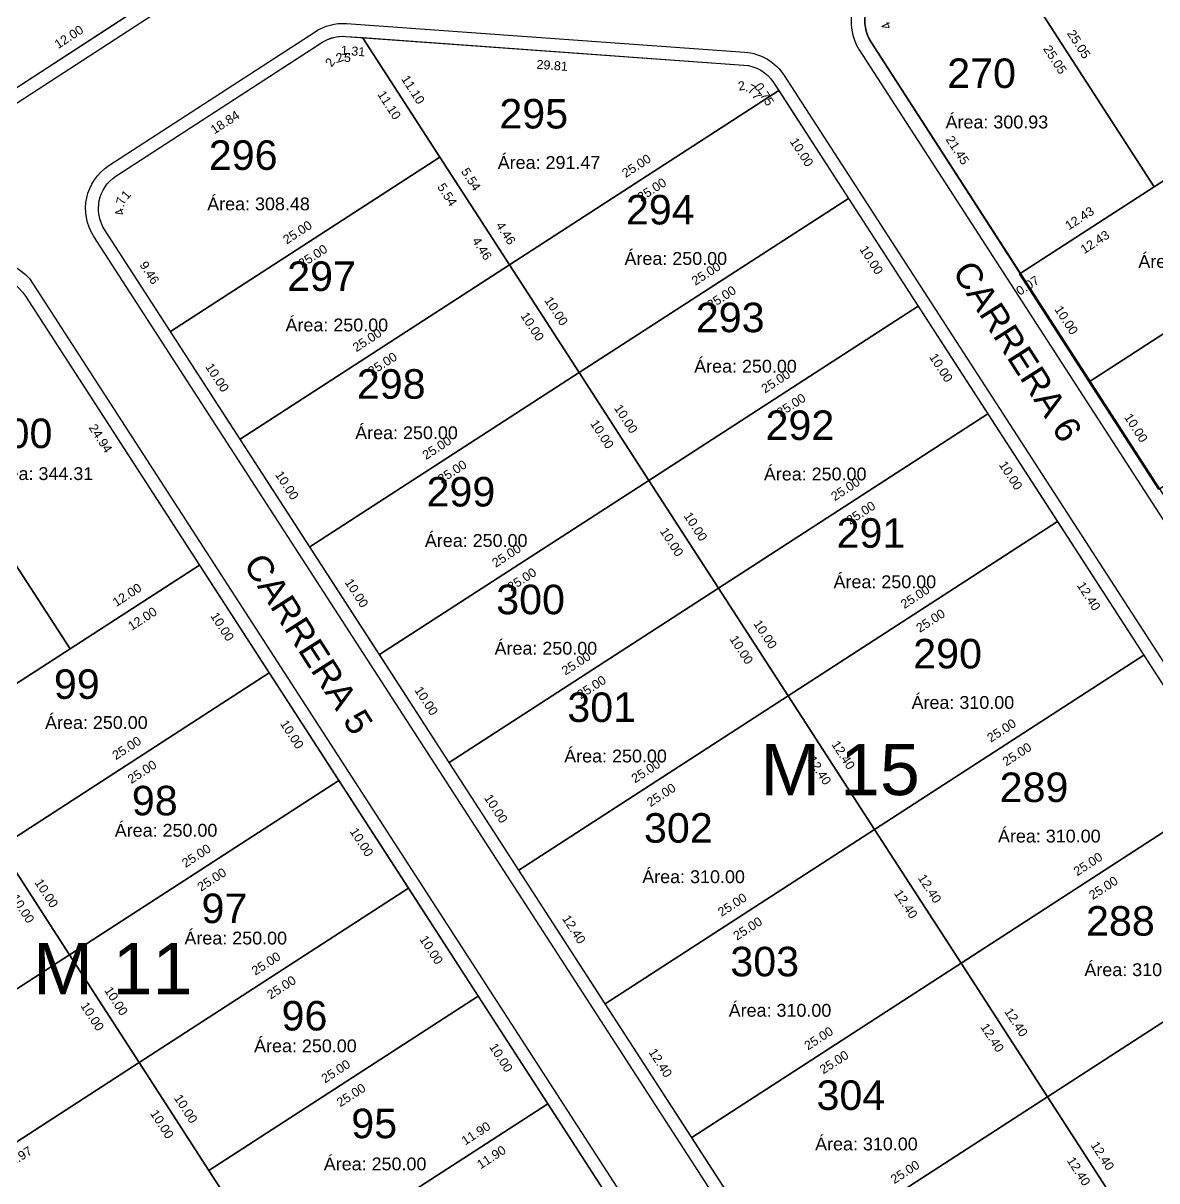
# Model space of a CAD drawing. Header units: metres. Extents: x 859577 to 860336, y 1645916 to 1646650.
# Drawn here: x 860038.9 to 860127.2, y 1646266.4 to 1646356.6 of the extents above; entities that cross this region are included whole.
import ezdxf

# ---------------------------------------------------------------- set-up
doc = ezdxf.new("R2010")
doc.units = ezdxf.units.M
for name, color, linetype in [('A-CALZADA', 252, 'Continuous'), ('A-MZ_6', 2, 'Continuous'), ('A-NUMERO LOTE', 251, 'Continuous'), ('C-PROP', 7, 'Continuous'), ('C-PROP-LINE', 230, 'Continuous'), ('C-PROP-LINE-TEXT', 7, 'Continuous')]:
    doc.layers.add(name, color=color, linetype=linetype)
doc.layers.add('A-VIA', color=30, linetype='Continuous', lineweight=30)
doc.styles.add('ARIAL', font='arial.ttf')
doc.styles.get("Standard").update_dxf_attribs({"font": 'arial.ttf'})

msp = doc.modelspace()

# ---------------------------------------------------------------- linework, layer by layer
at = {"layer": 'A-CALZADA'}
for points in [[(860054.89497, 1646369.16589), (860052.67969, 1646360.93815, -0.18503784), (860050.99565, 1646358.62332), (859947.01706, 1646291.10533, -0.57547239), (859940.84536, 1646294.22842), (859940.08955, 1646307.25539, 0.10133147), (859939.05841, 1646311.13268), (859932.15143, 1646325.00716), (859929.99283, 1646340.49523, -0.29117439), (859931.77613, 1646344.40216), (860032.30256, 1646409.67851, -0.43464595), (860037.97845, 1646408.26477), (860052.53215, 1646382.04112, -0.07700658), (860052.95554, 1646380.89179), (860054.95339, 1646370.99754, -0.1160797)], [(860054.89497, 1646369.16589), (860052.67969, 1646360.93815, -0.18503784), (860050.99565, 1646358.62332), (859947.01706, 1646291.10533, -0.57547239), (859940.84536, 1646294.22842), (859940.08955, 1646307.25539, 0.10133147), (859939.05841, 1646311.13268), (859932.15143, 1646325.00716), (859929.99283, 1646340.49523, -0.29117439), (859931.77613, 1646344.40216), (860032.30256, 1646409.67851, -0.43464595), (860037.97845, 1646408.26477), (860052.53215, 1646382.04112, -0.07700658), (860052.95554, 1646380.89179), (860054.95339, 1646370.99754, -0.1160797)], [(860104.03513, 1646354.56972), (860159.84166, 1646268.29782, 0.50443868), (860166.26306, 1646267.89763), (860195.86788, 1646303.14191, 0.32939948), (860196.16361, 1646307.88721), (860144.61347, 1646387.57913, 0.36825428), (860139.64306, 1646389.06745), (860130.06253, 1646384.84926, 0.10945774), (860128.66702, 1646383.82578), (860111.50421, 1646364.25555, -0.09152004), (860108.36989, 1646361.78097), (860105.52611, 1646360.27952, 0.44034599)], [(860104.03513, 1646354.56972), (860159.84166, 1646268.29782, 0.50443868), (860166.26306, 1646267.89763), (860195.86788, 1646303.14191, 0.32939948), (860196.16361, 1646307.88721), (860144.61347, 1646387.57913, 0.36825428), (860139.64306, 1646389.06745), (860130.06253, 1646384.84926, 0.10945774), (860128.66702, 1646383.82578), (860111.50421, 1646364.25555, -0.09152004), (860108.36989, 1646361.78097), (860105.52611, 1646360.27952, 0.44034599)], [(860098.18941, 1646352.55978), (860157.13909, 1646261.42884, -0.32939948), (860156.84335, 1646256.68354), (860132.46076, 1646227.65627, -0.50443868), (860116.40724, 1646228.65675), (860044.36933, 1646340.02092, -0.41370271), (860045.5495, 1646345.54825), (860061.60912, 1646355.97649, -0.16337326), (860064.0747, 1646356.61139), (860095.11801, 1646354.37691, -0.23540171)], [(860098.18941, 1646352.55978), (860157.13909, 1646261.42884, -0.32939948), (860156.84335, 1646256.68354), (860132.46076, 1646227.65627, -0.50443868), (860116.40724, 1646228.65675), (860044.36933, 1646340.02092, -0.41370271), (860045.5495, 1646345.54825), (860061.60912, 1646355.97649, -0.16337326), (860064.0747, 1646356.61139), (860095.11801, 1646354.37691, -0.23540171)]]:
    msp.add_lwpolyline(points, format="xyb", close=True, dxfattribs=at)
msp.add_lwpolyline([(860033.80874, 1646337.92254, -0.32419139), (860039.34561, 1646336.74024), (860099.48969, 1646243.76285, -0.50440625), (860096.29463, 1646238.18697), (860090.72301, 1646238.89985, 0.05179644), (860087.62442, 1646238.97347), (860071.58855, 1646237.69198), (860058.55647, 1646236.0489, -0.1847864), (860055.08522, 1646236.8985), (860046.62576, 1646242.75429), (860038.37451, 1646251.60084), (860033.42751, 1646257.4215, 0.16129735), (860025.369, 1646262.32369, -0.19490008), (860023.5243, 1646263.61753), (859994.88628, 1646307.88934, -0.41370271), (859996.06644, 1646313.41667), (860033.80874, 1646337.92254)], format="xyb", dxfattribs=at)
msp.add_lwpolyline([(860033.80874, 1646337.92254, -0.32419139), (860039.34561, 1646336.74024), (860099.48969, 1646243.76285, -0.50440625), (860096.29463, 1646238.18697), (860090.72301, 1646238.89985, 0.05179644), (860087.62442, 1646238.97347), (860071.58855, 1646237.69198), (860058.55647, 1646236.0489, -0.1847864), (860055.08522, 1646236.8985), (860046.62576, 1646242.75429), (860038.37451, 1646251.60084), (860033.42751, 1646257.4215, 0.16129735), (860025.369, 1646262.32369, -0.19490008), (860023.5243, 1646263.61753), (859994.88628, 1646307.88934, -0.41370271), (859996.06644, 1646313.41667), (860033.80874, 1646337.92254)], format="xyb", dxfattribs=at)
at = {"layer": 'A-MZ_6'}
for points in [[(860053.92936, 1646369.42588), (860051.71408, 1646361.19814, -0.18503784), (860050.45105, 1646359.46202), (859946.47245, 1646291.94402, -0.57547239), (859941.84368, 1646294.28634), (859941.08787, 1646307.31331, 0.10133147), (859939.95361, 1646311.57833), (859933.11934, 1646325.30677), (859930.98325, 1646340.63326, -0.29117439), (859932.32073, 1646343.56346), (860032.84717, 1646408.83981, -0.43464595), (860037.10408, 1646407.77951), (860051.65778, 1646381.55586, -0.07700658), (860051.97532, 1646380.69386), (860053.97317, 1646370.79961, -0.1160797)], [(860053.92936, 1646369.42588), (860051.71408, 1646361.19814, -0.18503784), (860050.45105, 1646359.46202), (859946.47245, 1646291.94402, -0.57547239), (859941.84368, 1646294.28634), (859941.08787, 1646307.31331, 0.10133147), (859939.95361, 1646311.57833), (859933.11934, 1646325.30677), (859930.98325, 1646340.63326, -0.29117439), (859932.32073, 1646343.56346), (860032.84717, 1646408.83981, -0.43464595), (860037.10408, 1646407.77951), (860051.65778, 1646381.55586, -0.07700658), (860051.97532, 1646380.69386), (860053.97317, 1646370.79961, -0.1160797)], [(860097.34976, 1646352.01664), (860156.29945, 1646260.8857, -0.32939948), (860156.07764, 1646257.32673), (860131.69505, 1646228.29945, -0.50443868), (860117.24688, 1646229.19989), (860045.20897, 1646340.56406, -0.41370271), (860046.0941, 1646344.70956), (860062.15372, 1646355.13779, -0.16337326), (860064.00291, 1646355.61397), (860095.04622, 1646353.37949, -0.23540171)], [(860097.34976, 1646352.01664), (860156.29945, 1646260.8857, -0.32939948), (860156.07764, 1646257.32673), (860131.69505, 1646228.29945, -0.50443868), (860117.24688, 1646229.19989), (860045.20897, 1646340.56406, -0.41370271), (860046.0941, 1646344.70956), (860062.15372, 1646355.13779, -0.16337326), (860064.00291, 1646355.61397), (860095.04622, 1646353.37949, -0.23540171)], [(860095.29184, 1646239.32343), (860090.84993, 1646239.89176, 0.05179644), (860087.54476, 1646239.97029), (860071.48613, 1646238.68698), (860058.43138, 1646237.04105, -0.1847864), (860055.65438, 1646237.72072), (860047.28353, 1646243.51518), (860042.55341, 1646248.36049), (860034.12484, 1646258.01266, 0.16463825), (860025.92913, 1646263.21693, -0.18930923), (860024.14731, 1646264.49555), (859995.72592, 1646308.43248, -0.41370271), (859996.61105, 1646312.57798), (860033.5122, 1646336.53956, -0.4147246), (860039.04918, 1646335.35734), (860098.19151, 1646243.92858, -0.6382288)], [(860095.29184, 1646239.32343), (860090.84993, 1646239.89176, 0.05179644), (860087.54476, 1646239.97029), (860071.48613, 1646238.68698), (860058.43138, 1646237.04105, -0.1847864), (860055.65438, 1646237.72072), (860047.28353, 1646243.51518), (860042.55341, 1646248.36049), (860034.12484, 1646258.01266, 0.16463825), (860025.92913, 1646263.21693, -0.18930923), (860024.14731, 1646264.49555), (859995.72592, 1646308.43248, -0.41370271), (859996.61105, 1646312.57798), (860033.5122, 1646336.53956, -0.4147246), (860039.04918, 1646335.35734), (860098.19151, 1646243.92858, -0.6382288)]]:
    msp.add_lwpolyline(points, format="xyb", close=True, dxfattribs=at)
msp.add_lwpolyline([(860106.06896, 1646359.43531, 0.44009748), (860104.94937, 1646355.15506), (860160.6813, 1646268.84096, 0.50443868), (860165.49736, 1646268.54082), (860195.10217, 1646303.7851, 0.32939948), (860195.32397, 1646307.34407), (860143.77383, 1646387.03599, 0.36825428), (860140.04602, 1646388.15223), (860129.85713, 1646383.66619), (860112.25605, 1646363.5962, -0.09152004), (860108.83678, 1646360.89666), (860106.06896, 1646359.43531)], format="xyb", dxfattribs=at)
msp.add_lwpolyline([(860106.06896, 1646359.43531, 0.44009748), (860104.94937, 1646355.15506), (860160.6813, 1646268.84096, 0.50443868), (860165.49736, 1646268.54082), (860195.10217, 1646303.7851, 0.32939948), (860195.32397, 1646307.34407), (860143.77383, 1646387.03599, 0.36825428), (860140.04602, 1646388.15223), (860129.85713, 1646383.66619), (860112.25605, 1646363.5962, -0.09152004), (860108.83678, 1646360.89666), (860106.06896, 1646359.43531)], format="xyb", dxfattribs=at)
at = {"layer": 'A-VIA'}
for points in [[(860054.89497, 1646369.16589), (860052.67969, 1646360.93815, -0.18503784), (860050.99565, 1646358.62332), (859947.01706, 1646291.10533, -0.57547239), (859940.84536, 1646294.22842), (859940.08955, 1646307.25539, 0.10133147), (859939.05841, 1646311.13268), (859932.15143, 1646325.00716), (859929.99283, 1646340.49523, -0.29117439), (859931.77613, 1646344.40216), (860032.30256, 1646409.67851, -0.43464595), (860037.97845, 1646408.26477), (860052.53215, 1646382.04112, -0.07700658), (860052.95554, 1646380.89179), (860054.95339, 1646370.99754, -0.1160797)], [(860054.89497, 1646369.16589), (860052.67969, 1646360.93815, -0.18503784), (860050.99565, 1646358.62332), (859947.01706, 1646291.10533, -0.57547239), (859940.84536, 1646294.22842), (859940.08955, 1646307.25539, 0.10133147), (859939.05841, 1646311.13268), (859932.15143, 1646325.00716), (859929.99283, 1646340.49523, -0.29117439), (859931.77613, 1646344.40216), (860032.30256, 1646409.67851, -0.43464595), (860037.97845, 1646408.26477), (860052.53215, 1646382.04112, -0.07700658), (860052.95554, 1646380.89179), (860054.95339, 1646370.99754, -0.1160797)], [(860104.03513, 1646354.56972), (860159.84166, 1646268.29782, 0.50443868), (860166.26306, 1646267.89763), (860195.86788, 1646303.14191, 0.32939948), (860196.16361, 1646307.88721), (860144.61347, 1646387.57913, 0.36825428), (860139.64306, 1646389.06745), (860130.06253, 1646384.84926, 0.10945774), (860128.66702, 1646383.82578), (860111.50421, 1646364.25555, -0.09152004), (860108.36989, 1646361.78097), (860105.52611, 1646360.27952, 0.44034599)], [(860104.03513, 1646354.56972), (860159.84166, 1646268.29782, 0.50443868), (860166.26306, 1646267.89763), (860195.86788, 1646303.14191, 0.32939948), (860196.16361, 1646307.88721), (860144.61347, 1646387.57913, 0.36825428), (860139.64306, 1646389.06745), (860130.06253, 1646384.84926, 0.10945774), (860128.66702, 1646383.82578), (860111.50421, 1646364.25555, -0.09152004), (860108.36989, 1646361.78097), (860105.52611, 1646360.27952, 0.44034599)], [(860098.18941, 1646352.55978), (860157.13909, 1646261.42884, -0.32939948), (860156.84335, 1646256.68354), (860132.46076, 1646227.65627, -0.50443868), (860116.40724, 1646228.65675), (860044.36933, 1646340.02092, -0.41370271), (860045.5495, 1646345.54825), (860061.60912, 1646355.97649, -0.16337326), (860064.0747, 1646356.61139), (860095.11801, 1646354.37691, -0.23540171)], [(860098.18941, 1646352.55978), (860157.13909, 1646261.42884, -0.32939948), (860156.84335, 1646256.68354), (860132.46076, 1646227.65627, -0.50443868), (860116.40724, 1646228.65675), (860044.36933, 1646340.02092, -0.41370271), (860045.5495, 1646345.54825), (860061.60912, 1646355.97649, -0.16337326), (860064.0747, 1646356.61139), (860095.11801, 1646354.37691, -0.23540171)]]:
    msp.add_lwpolyline(points, format="xyb", close=True, dxfattribs=at)
msp.add_lwpolyline([(860033.80874, 1646337.92254, -0.32419139), (860039.34561, 1646336.74024), (860099.48969, 1646243.76285, -0.50440625), (860096.29463, 1646238.18697), (860090.72301, 1646238.89985, 0.05179644), (860087.62442, 1646238.97347), (860071.58855, 1646237.69198), (860058.55647, 1646236.0489, -0.1847864), (860055.08522, 1646236.8985), (860046.62576, 1646242.75429), (860038.37451, 1646251.60084), (860033.42751, 1646257.4215, 0.16129735), (860025.369, 1646262.32369, -0.19490008), (860023.5243, 1646263.61753), (859994.88628, 1646307.88934, -0.41370271), (859996.06644, 1646313.41667), (860033.80874, 1646337.92254)], format="xyb", dxfattribs=at)
msp.add_lwpolyline([(860033.80874, 1646337.92254, -0.32419139), (860039.34561, 1646336.74024), (860099.48969, 1646243.76285, -0.50440625), (860096.29463, 1646238.18697), (860090.72301, 1646238.89985, 0.05179644), (860087.62442, 1646238.97347), (860071.58855, 1646237.69198), (860058.55647, 1646236.0489, -0.1847864), (860055.08522, 1646236.8985), (860046.62576, 1646242.75429), (860038.37451, 1646251.60084), (860033.42751, 1646257.4215, 0.16129735), (860025.369, 1646262.32369, -0.19490008), (860023.5243, 1646263.61753), (859994.88628, 1646307.88934, -0.41370271), (859996.06644, 1646313.41667), (860033.80874, 1646337.92254)], format="xyb", dxfattribs=at)
at = {"layer": 'C-PROP-LINE', "color": 2, "lineweight": 30}
for points in [[(860048.06043, 1646357.90968), (860037.99609, 1646351.37445), (860024.38104, 1646372.34181), (860029.4132, 1646375.60942), (860034.44537, 1646378.87704)], [(860048.06043, 1646357.90968), (860037.99609, 1646351.37445), (860024.38104, 1646372.34181), (860029.4132, 1646375.60942), (860034.44537, 1646378.87704)], [(860113.41765, 1646364.92074), (860121.98535, 1646374.69023), (860137.51732, 1646350.6792), (860127.02178, 1646343.88997)], [(860113.41765, 1646364.92074), (860121.98535, 1646374.69023), (860137.51732, 1646350.6792), (860127.02178, 1646343.88997)], [(860076.76726, 1646337.80656), (860097.75834, 1646351.38502), (860103.18972, 1646342.98859), (860082.19864, 1646329.41013)], [(860076.76726, 1646337.80656), (860097.75834, 1646351.38502), (860103.18972, 1646342.98859), (860082.19864, 1646329.41013)], [(860142.9487, 1646342.28277), (860121.95762, 1646328.70431), (860116.52623, 1646337.10075), (860116.58307, 1646337.13751), (860127.02178, 1646343.88997), (860137.51732, 1646350.6792)], [(860142.9487, 1646342.28277), (860121.95762, 1646328.70431), (860116.52623, 1646337.10075), (860116.58307, 1646337.13751), (860127.02178, 1646343.88997), (860137.51732, 1646350.6792)], [(860055.77618, 1646324.2281), (860050.3448, 1646332.62454), (860071.33588, 1646346.20299), (860074.3432, 1646341.55394), (860076.76726, 1646337.80656)], [(860055.77618, 1646324.2281), (860050.3448, 1646332.62454), (860071.33588, 1646346.20299), (860074.3432, 1646341.55394), (860076.76726, 1646337.80656)], [(860103.18972, 1646342.98859), (860108.62111, 1646334.59215), (860087.63003, 1646321.0137), (860082.19864, 1646329.41013)], [(860103.18972, 1646342.98859), (860108.62111, 1646334.59215), (860087.63003, 1646321.0137), (860082.19864, 1646329.41013)], [(860148.38008, 1646333.88634), (860127.389, 1646320.30788), (860121.95762, 1646328.70431), (860142.9487, 1646342.28277)], [(860148.38008, 1646333.88634), (860127.389, 1646320.30788), (860121.95762, 1646328.70431), (860142.9487, 1646342.28277)], [(860082.19864, 1646329.41013), (860061.20756, 1646315.83167), (860055.77618, 1646324.2281), (860076.76726, 1646337.80656)], [(860082.19864, 1646329.41013), (860061.20756, 1646315.83167), (860055.77618, 1646324.2281), (860076.76726, 1646337.80656)], [(860108.62111, 1646334.59215), (860114.05249, 1646326.19572), (860093.06141, 1646312.61726), (860087.63003, 1646321.0137)], [(860108.62111, 1646334.59215), (860114.05249, 1646326.19572), (860093.06141, 1646312.61726), (860087.63003, 1646321.0137)], [(860026.77853, 1646332.14005), (860026.79087, 1646332.12102), (860042.51787, 1646307.90123), (860031.60251, 1646300.84043), (860015.87551, 1646325.06022)], [(860026.77853, 1646332.14005), (860026.79087, 1646332.12102), (860042.51787, 1646307.90123), (860031.60251, 1646300.84043), (860015.87551, 1646325.06022)], [(860087.63003, 1646321.0137), (860066.63894, 1646307.43524), (860061.20756, 1646315.83167), (860082.19864, 1646329.41013)], [(860087.63003, 1646321.0137), (860066.63894, 1646307.43524), (860061.20756, 1646315.83167), (860082.19864, 1646329.41013)], [(860114.05249, 1646326.19572), (860119.48387, 1646317.79929), (860098.49279, 1646304.22083), (860093.06141, 1646312.61726)], [(860114.05249, 1646326.19572), (860119.48387, 1646317.79929), (860098.49279, 1646304.22083), (860093.06141, 1646312.61726)], [(860093.06141, 1646312.61726), (860072.07033, 1646299.03881), (860066.63894, 1646307.43524), (860087.63003, 1646321.0137)], [(860093.06141, 1646312.61726), (860072.07033, 1646299.03881), (860066.63894, 1646307.43524), (860087.63003, 1646321.0137)], [(860119.48387, 1646317.79929), (860126.21879, 1646307.38771), (860105.22771, 1646293.80925), (860098.49279, 1646304.22083)], [(860119.48387, 1646317.79929), (860126.21879, 1646307.38771), (860105.22771, 1646293.80925), (860098.49279, 1646304.22083)], [(860058.02497, 1646306.02246), (860037.03389, 1646292.444), (860031.60251, 1646300.84043), (860042.51787, 1646307.90123), (860052.59359, 1646314.41889)], [(860058.02497, 1646306.02246), (860037.03389, 1646292.444), (860031.60251, 1646300.84043), (860042.51787, 1646307.90123), (860052.59359, 1646314.41889)], [(860098.49279, 1646304.22083), (860077.50171, 1646290.64237), (860072.07033, 1646299.03881), (860093.06141, 1646312.61726)], [(860098.49279, 1646304.22083), (860077.50171, 1646290.64237), (860072.07033, 1646299.03881), (860093.06141, 1646312.61726)], [(860126.21879, 1646307.38771), (860132.9537, 1646296.97614), (860111.96262, 1646283.39768), (860105.22771, 1646293.80925)], [(860126.21879, 1646307.38771), (860132.9537, 1646296.97614), (860111.96262, 1646283.39768), (860105.22771, 1646293.80925)], [(860063.45635, 1646297.62602), (860042.46527, 1646284.04757), (860037.03389, 1646292.444), (860058.02497, 1646306.02246)], [(860063.45635, 1646297.62602), (860042.46527, 1646284.04757), (860037.03389, 1646292.444), (860058.02497, 1646306.02246)], [(860105.22771, 1646293.80925), (860084.23662, 1646280.2308), (860077.50171, 1646290.64237), (860098.49279, 1646304.22083)], [(860105.22771, 1646293.80925), (860084.23662, 1646280.2308), (860077.50171, 1646290.64237), (860098.49279, 1646304.22083)], [(860068.88774, 1646289.22959), (860047.89666, 1646275.65113), (860042.46527, 1646284.04757), (860063.45635, 1646297.62602)], [(860068.88774, 1646289.22959), (860047.89666, 1646275.65113), (860042.46527, 1646284.04757), (860063.45635, 1646297.62602)], [(860132.9537, 1646296.97614), (860139.68862, 1646286.56456), (860118.69754, 1646272.9861), (860111.96262, 1646283.39768)], [(860132.9537, 1646296.97614), (860139.68862, 1646286.56456), (860118.69754, 1646272.9861), (860111.96262, 1646283.39768)], [(860090.97154, 1646269.81922), (860084.23662, 1646280.2308), (860105.22771, 1646293.80925), (860111.96262, 1646283.39768)], [(860090.97154, 1646269.81922), (860084.23662, 1646280.2308), (860105.22771, 1646293.80925), (860111.96262, 1646283.39768)], [(860042.46527, 1646284.04757), (860020.63455, 1646269.92597), (860015.20317, 1646278.3224), (860037.03389, 1646292.444)], [(860042.46527, 1646284.04757), (860020.63455, 1646269.92597), (860015.20317, 1646278.3224), (860037.03389, 1646292.444)], [(860074.31912, 1646280.83316), (860053.32804, 1646267.2547), (860047.89666, 1646275.65113), (860068.88774, 1646289.22959)], [(860074.31912, 1646280.83316), (860053.32804, 1646267.2547), (860047.89666, 1646275.65113), (860068.88774, 1646289.22959)], [(860139.68862, 1646286.56456), (860146.42353, 1646276.15298), (860125.43245, 1646262.57453), (860118.69754, 1646272.9861)], [(860139.68862, 1646286.56456), (860146.42353, 1646276.15298), (860125.43245, 1646262.57453), (860118.69754, 1646272.9861)], [(860090.97154, 1646269.81922), (860111.96262, 1646283.39768), (860118.69754, 1646272.9861), (860097.70645, 1646259.40765)], [(860090.97154, 1646269.81922), (860111.96262, 1646283.39768), (860118.69754, 1646272.9861), (860097.70645, 1646259.40765)], [(860058.75942, 1646258.85827), (860053.32804, 1646267.2547), (860074.31912, 1646280.83316), (860079.7505, 1646272.43673), (860069.75875, 1646265.97338)], [(860058.75942, 1646258.85827), (860053.32804, 1646267.2547), (860074.31912, 1646280.83316), (860079.7505, 1646272.43673), (860069.75875, 1646265.97338)], [(860097.70645, 1646259.40765), (860118.69754, 1646272.9861), (860125.43245, 1646262.57453), (860104.44137, 1646248.99607)], [(860097.70645, 1646259.40765), (860118.69754, 1646272.9861), (860125.43245, 1646262.57453), (860104.44137, 1646248.99607)]]:
    msp.add_lwpolyline(points, close=True, dxfattribs=at)
for points in [[(860116.58307, 1646337.13751), (860104.94937, 1646355.15506, -0.44009748), (860106.06896, 1646359.43531), (860108.83678, 1646360.89666, 0.09152004), (860112.25605, 1646363.5962), (860113.41765, 1646364.92074), (860127.02178, 1646343.88997)], [(860116.58307, 1646337.13751), (860104.94937, 1646355.15506, -0.44009748), (860106.06896, 1646359.43531), (860108.83678, 1646360.89666, 0.09152004), (860112.25605, 1646363.5962), (860113.41765, 1646364.92074), (860127.02178, 1646343.88997)], [(860045.20989, 1646340.56518, -0.41365998), (860046.09526, 1646344.71031), (860061.89811, 1646354.97182, -0.18331715), (860064.00291, 1646355.61397), (860065.30903, 1646355.51996), (860071.33588, 1646346.20299), (860050.3448, 1646332.62454)], [(860045.20989, 1646340.56518, -0.41365998), (860046.09526, 1646344.71031), (860061.89811, 1646354.97182, -0.18331715), (860064.00291, 1646355.61397), (860065.30903, 1646355.51996), (860071.33588, 1646346.20299), (860050.3448, 1646332.62454)], [(860065.30903, 1646355.51996), (860095.04622, 1646353.37949, -0.23540175), (860097.34976, 1646352.01664), (860097.75834, 1646351.38502), (860076.76726, 1646337.80656), (860074.3432, 1646341.55394), (860071.33588, 1646346.20299)], [(860065.30903, 1646355.51996), (860095.04622, 1646353.37949, -0.23540175), (860097.34976, 1646352.01664), (860097.75834, 1646351.38502), (860076.76726, 1646337.80656), (860074.3432, 1646341.55394), (860071.33588, 1646346.20299)], [(860039.04918, 1646335.35734), (860052.59359, 1646314.41889), (860042.51787, 1646307.90123), (860026.79087, 1646332.12102), (860033.5122, 1646336.53956, -0.4147246)], [(860039.04918, 1646335.35734), (860052.59359, 1646314.41889), (860042.51787, 1646307.90123), (860026.79087, 1646332.12102), (860033.5122, 1646336.53956, -0.4147246)], [(860047.89666, 1646275.65113), (860027.76818, 1646262.63067, 0.03018735), (860025.92913, 1646263.21693, -0.18930923), (860024.14731, 1646264.49555), (860020.63455, 1646269.92597), (860042.46527, 1646284.04757)], [(860047.89666, 1646275.65113), (860027.76818, 1646262.63067, 0.03018735), (860025.92913, 1646263.21693, -0.18930923), (860024.14731, 1646264.49555), (860020.63455, 1646269.92597), (860042.46527, 1646284.04757)], [(860042.61806, 1646248.41694, -0.013395), (860034.18948, 1646258.06911, 0.12499486), (860027.76818, 1646262.63067), (860047.89666, 1646275.65113), (860053.32804, 1646267.2547), (860058.75942, 1646258.85827)], [(860042.61806, 1646248.41694, -0.013395), (860034.18948, 1646258.06911, 0.12499486), (860027.76818, 1646262.63067), (860047.89666, 1646275.65113), (860053.32804, 1646267.2547), (860058.75942, 1646258.85827)], [(860087.54476, 1646239.97029), (860069.75875, 1646265.97338), (860079.7505, 1646272.43673), (860098.19151, 1646243.92858, -0.6382288), (860095.29184, 1646239.32343), (860090.84993, 1646239.89176, 0.05179644)], [(860087.54476, 1646239.97029), (860069.75875, 1646265.97338), (860079.7505, 1646272.43673), (860098.19151, 1646243.92858, -0.6382288), (860095.29184, 1646239.32343), (860090.84993, 1646239.89176, 0.05179644)]]:
    msp.add_lwpolyline(points, format="xyb", close=True, dxfattribs=at)

# ---------------------------------------------------------------- texts
at = {"layer": 'A-MZ_6', "color": 6, "char_height": 4, "attachment_point": 1, "style": 'ARIAL'}
for s, heights, insert in [('M 15', [-4.08458], (860096.33147, 1646300.487)), ('M 11', [-4.0191], (860039.63314, 1646284.96389))]:
    msp.add_mtext_dynamic_manual_height_columns(s, width=20.3715264, gutter_width=1, heights=heights, dxfattribs=dict(at, insert=insert))
at = {"layer": 'A-NUMERO LOTE', "color": 251, "true_color": 0x636466, "style": 'ARIAL'}
for s, p in [(' 270', (860109.99437, 1646351.59076)), (' 295', (860075.08425, 1646348.43437)), (' 296', (860052.43794, 1646345.20875)), (' 294', (860084.95134, 1646340.95637)), (' 297', (860058.54648, 1646335.77435)), (' 293', (860090.3991, 1646332.55994)), (' 298', (860063.97704, 1646327.37792)), (' 292', (860095.83335, 1646324.16351)), (' 100', (860034.88803, 1646323.53122)), (' 299', (860069.40965, 1646318.98148)), (' 291', (860101.37482, 1646315.76708)), (' 300', (860074.83981, 1646310.58505)), (' 290', (860107.34542, 1646306.36307)), (' 99', (860040.36367, 1646303.99024)), (' 301', (860080.38374, 1646302.18862)), (' 289', (860114.08156, 1646295.95149)), (' 98', (860046.43938, 1646294.91639)), (' 302', (860086.3568, 1646292.78461)), (' 97', (860051.87158, 1646286.51995)), (' 288', (860120.81525, 1646285.53992)), (' 303', (860093.08884, 1646282.37304)), (' 96', (860058.10888, 1646278.15369)), (' 304', (860099.80739, 1646271.96146)), (' 95', (860063.54353, 1646269.75726))]:
    msp.add_text(s, height=2.3, dxfattribs=at).set_placement(p)
at = {"layer": 'A-VIA', "char_height": 2, "attachment_point": 1, "rotation": 302.4881733, "style": 'ARIAL'}
for s, insert in [('CARRERA 6', (860112.91465, 1646338.35759)), ('CARRERA 5', (860057.65604, 1646315.56134))]:
    msp.add_mtext_dynamic_manual_height_columns(s, width=16.4729904, gutter_width=1, heights=[-2.06821], dxfattribs=dict(at, insert=insert))
at = {"layer": 'C-PROP', "color": 252, "true_color": 0x939598, "style": 'ARIAL'}
for s, p in [('Área: 300.93', (860110.75873, 1646348.43967)), ('Área: 291.47', (860075.85147, 1646345.28328)), ('Área: 308.48', (860053.20762, 1646342.05767)), ('Área: 250.00', (860085.73289, 1646337.80529)), ('Área: 250.00', (860125.78468, 1646337.57502)), ('Área: 250.00', (860059.31043, 1646332.62327)), ('Área: 250.00', (860091.16427, 1646329.40886)), ('Área: 250.00', (860064.74181, 1646324.22683)), ('Área: 344.31', (860036.32753, 1646321.04231)), ('Área: 250.00', (860096.59566, 1646321.01242)), ('Área: 250.00', (860070.17319, 1646315.8304)), ('Área: 250.00', (860102.02704, 1646312.61599)), ('Área: 250.00', (860075.60458, 1646307.43397)), ('Área: 310.00', (860108.11019, 1646303.21199)), ('Área: 250.00', (860040.56814, 1646301.64562)), ('Área: 250.00', (860081.03596, 1646299.03754)), ('Área: 250.00', (860045.99952, 1646293.24919)), ('Área: 310.00', (860114.8451, 1646292.80041)), ('Área: 310.00', (860087.11911, 1646289.63353)), ('Área: 250.00', (860051.4309, 1646284.85276)), ('Área: 310.00', (860121.58002, 1646282.38883)), ('Área: 310.00', (860093.85402, 1646279.22195)), ('Área: 250.00', (860056.86229, 1646276.45633)), ('Área: 310.00', (860100.58894, 1646268.81038)), ('Área: 250.00', (860062.29367, 1646267.25343))]:
    msp.add_text(s, height=1, dxfattribs=at).set_placement(p)
at = {"layer": 'C-PROP-LINE-TEXT', "color": 252, "linetype": 'Continuous', "lineweight": 0, "true_color": 0x939598, "char_height": 0.7}
for s, insert, attachment_point, rotation in [('12.00', (860042.61981, 1646355.27108), 8, 32.9974822), ('4', (860106.5716, 1646356.34249), 7, 116.0965108), ('25.05', (860120.84944, 1646354.81271), 8, 302.8975317), ('2', (860063.39934, 1646353.54663), 7, 21.1447928), ('1.31', (860064.60213, 1646354.8189), 2, 355.8829766), ('25.05', (860119.58998, 1646353.998), 2, 302.8975317), ('2', (860062.9059, 1646353.16734), 7, 53.9526977), ('.', (860063.24387, 1646353.47204), 7, 30.1205403), ('5', (860063.84848, 1646353.61961), 7, 357.3126354), ('29.81', (860080.12378, 1646353.70166), 2, 355.8829766), ('11.10', (860068.95219, 1646351.26883), 8, 302.8975317), ('2', (860094.65469, 1646351.37159), 7, 10.145303), ('7', (860095.26929, 1646351.28598), 7, 333.994381), ('0.75', (860096.92432, 1646351.29348), 2, 302.8975283), ('11.10', (860067.69272, 1646350.45412), 2, 302.8975317), ('.', (860095.10841, 1646351.34793), 7, 343.8847276), ('7', (860095.6217, 1646350.99922), 7, 307.7338056), ('18.84', (860054.40514, 1646349.21204), 2, 32.9974822), ('10.00', (860099.8443, 1646346.77945), 2, 302.8975317), ('21.45', (860111.39629, 1646346.55311), 8, 302.8498247), ('25.00', (860086.85545, 1646345.22552), 8, 32.8975317), ('5.54', (860073.46927, 1646344.28582), 8, 302.8975317), ('25.00', (860087.67015, 1646343.96606), 2, 32.8975317), ('1', (860046.96904, 1646342.84412), 7, 49.4659588), ('5.54', (860072.20981, 1646343.47111), 2, 302.8975317), ('7', (860046.75993, 1646342.44078), 7, 75.7265244), ('4', (860046.81021, 1646341.79962), 7, 113.2416182), ('.', (860046.73199, 1646342.27065), 7, 85.6168673), ('12.43', (860121.39507, 1646341.14348), 8, 32.8975317), ('25.00', (860060.43298, 1646340.0435), 8, 32.8975317), ('4.46', (860076.18496, 1646340.0876), 8, 302.8975317), ('12.43', (860122.20978, 1646339.88401), 2, 32.8975317), ('25.00', (860061.24769, 1646338.78403), 2, 32.8975317), ('4.46', (860074.9255, 1646339.2729), 2, 302.8975317), ('10.00', (860105.27568, 1646338.38302), 2, 302.8975317), ('9.46', (860048.40714, 1646337.00212), 8, 302.8891686), ('25.00', (860092.28683, 1646336.82909), 8, 32.8975317), ('0.07', (860116.96201, 1646336.4894), 2, 32.8975327), ('25.00', (860093.10154, 1646335.56963), 2, 32.8975317), ('10.00', (860080.11268, 1646334.0157), 8, 302.8975317), ('10.00', (860119.87166, 1646333.30988), 8, 302.8975317), ('10.00', (860078.85322, 1646333.20099), 2, 302.8975317), ('25.00', (860065.86437, 1646331.64707), 8, 32.8975317), ('25.00', (860066.67907, 1646330.3876), 2, 32.8975317), ('10.00', (860053.69022, 1646328.83367), 8, 302.8975317), ('10.00', (860110.70707, 1646329.98658), 2, 302.8975317), ('25.00', (860097.71821, 1646328.43266), 8, 32.8975317), ('25.00', (860098.53292, 1646327.17319), 2, 32.8975317), ('10.00', (860085.54407, 1646325.61927), 8, 302.8975317), ('10.00', (860084.2846, 1646324.80456), 2, 302.8975317), ('10.00', (860125.30304, 1646324.91345), 8, 302.8975317), ('24.94', (860045.19165, 1646324.48076), 2, 302.8975316), ('25.00', (860071.29575, 1646323.25063), 8, 32.8975317), ('25.00', (860072.11046, 1646321.99117), 2, 32.8975317), ('10.00', (860116.13845, 1646321.59015), 2, 302.8975314), ('10.00', (860059.1216, 1646320.43724), 8, 302.8975317), ('25.00', (860103.1496, 1646320.03622), 8, 32.8975317), ('25.00', (860103.9643, 1646318.77676), 2, 32.8975317), ('10.00', (860090.97545, 1646317.22283), 8, 302.8975317), ('10.00', (860089.71598, 1646316.40813), 2, 302.8975317), ('25.00', (860076.72713, 1646314.8542), 8, 32.8975317), ('25.00', (860077.54184, 1646313.59474), 2, 32.8975317), ('12.00', (860047.14838, 1646311.78979), 8, 32.8975317), ('10.00', (860064.55299, 1646312.04081), 8, 302.8975317), ('12.40', (860122.2216, 1646312.18615), 2, 302.8975317), ('25.00', (860108.58098, 1646311.63979), 8, 32.8975317), ('12.00', (860047.96308, 1646310.53033), 2, 32.8975317), ('10.00', (860054.67955, 1646309.81332), 2, 302.8975317), ('25.00', (860109.39569, 1646310.38033), 2, 32.8975317), ('10.00', (860096.40683, 1646308.8264), 8, 302.8975314), ('10.00', (860095.14737, 1646308.01169), 2, 302.8975314), ('25.00', (860082.15851, 1646306.45777), 8, 32.8975317), ('25.00', (860082.97322, 1646305.1983), 2, 32.8975317), ('10.00', (860069.98437, 1646303.64438), 8, 302.8975317), ('10.00', (860060.11093, 1646301.41689), 2, 302.8975317), ('25.00', (860115.31589, 1646301.22822), 8, 32.8975317), ('25.00', (860047.12208, 1646299.86296), 8, 32.8975317), ('12.40', (860102.48998, 1646299.4224), 8, 302.8975317), ('25.00', (860116.1306, 1646299.96875), 2, 32.8975317), ('12.40', (860101.23052, 1646298.60769), 2, 302.8975317), ('25.00', (860047.93678, 1646298.6035), 2, 32.8975317), ('25.00', (860087.5899, 1646298.06134), 8, 32.8975317), ('25.00', (860088.4046, 1646296.80187), 2, 32.8975317), ('10.00', (860075.41575, 1646295.24794), 8, 302.8975317), ('10.00', (860065.54231, 1646293.02045), 2, 302.8975317), ('25.00', (860052.55346, 1646291.46653), 8, 32.8975317), ('25.00', (860122.05081, 1646290.81664), 8, 32.8975317), ('25.00', (860053.36817, 1646290.20706), 2, 32.8975317), ('10.00', (860040.37931, 1646288.65314), 8, 302.8975317), ('12.40', (860109.2249, 1646289.01082), 8, 302.897532), ('25.00', (860122.86552, 1646289.55717), 2, 32.8975317), ('10.00', (860039.11985, 1646287.83843), 2, 302.8975317), ('25.00', (860094.32481, 1646287.64976), 8, 32.8975317), ('12.40', (860107.96543, 1646288.19611), 2, 302.897532), ('12.40', (860081.4989, 1646285.84394), 8, 302.897532), ('25.00', (860095.13952, 1646286.39029), 2, 32.8975317), ('10.00', (860070.9737, 1646284.62402), 2, 302.8975317), ('25.00', (860057.98484, 1646283.0701), 8, 32.8975317), ('25.00', (860058.79955, 1646281.81063), 2, 32.8975317), ('10.00', (860045.8107, 1646280.2567), 8, 302.8975317), ('10.00', (860044.55123, 1646279.442), 2, 302.8975317), ('12.40', (860115.95981, 1646278.59924), 8, 302.8975317), ('12.40', (860114.70035, 1646277.78454), 2, 302.8975317), ('25.00', (860101.05973, 1646277.23818), 8, 32.8975317), ('10.00', (860076.40508, 1646276.22759), 2, 302.8975317), ('12.40', (860088.23381, 1646275.43236), 8, 302.897532), ('25.00', (860101.87443, 1646275.97872), 2, 32.8975317), ('25.00', (860063.41623, 1646274.67366), 8, 32.8975317), ('25.00', (860064.23093, 1646273.4142), 2, 32.8975317), ('10.00', (860051.24208, 1646271.86027), 8, 302.8975317), ('10.00', (860049.98262, 1646271.04556), 2, 302.8975317), ('11.90', (860074.34727, 1646269.83479), 8, 32.8975317), ('23.97', (860038.23977, 1646268.51117), 2, 32.8975317), ('11.90', (860075.16198, 1646268.57532), 2, 32.8975317), ('12.40', (860122.69472, 1646268.18767), 8, 302.8975317), ('25.00', (860107.79464, 1646266.82661), 8, 32.8975317), ('12.40', (860121.43526, 1646267.37296), 2, 302.8975317)]:
    msp.add_mtext(s, dxfattribs=dict(at, insert=insert, attachment_point=attachment_point, rotation=rotation))

doc.saveas('drawing.dxf')
